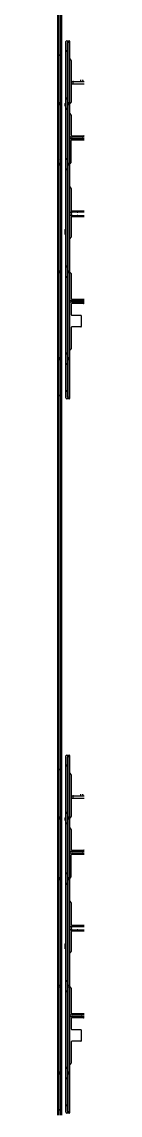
# Model space of a CAD drawing. Header units: millimetres. Extents: x 2525 to 103701, y 936 to 1054480.
# Drawn here: x 88990 to 103701, y 936 to 609425 of the extents above; entities that cross this region are included whole.
import ezdxf

# ---------------------------------------------------------------- set-up
doc = ezdxf.new("R2010")
doc.units = ezdxf.units.MM
doc.layers.add('L2_AMHS_Rail Center(7F bridge_Lower)', color=11, linetype='Continuous', lineweight=30)
doc.layers.add('L2_AMHS_Rail Center(P3L 7F Lower)', color=3, linetype='Continuous')

msp = doc.modelspace()

# ---------------------------------------------------------------- linework, layer by layer
at = {"layer": 'L2_AMHS_Rail Center(7F bridge_Lower)'}
for p, q in [((88990, 445192), (88990, 625126)), ((89640, 445192), (89640, 625126)), ((90540, 445192), (90540, 625126)), ((91190, 445192), (91190, 625126)), ((89122, 588254), (89508, 588640)), ((91058, 588254), (90672, 588640)), ((89122, 566976), (89508, 566590)), ((91058, 566976), (90672, 566590)), ((89122, 560798), (89508, 561184)), ((91058, 560798), (90672, 561184)), ((89122, 533289), (89508, 532903)), ((91058, 533289), (90672, 532903)), ((89122, 527112), (89508, 527497)), ((91058, 527112), (90672, 527497)), ((89122, 473418), (89508, 473032)), ((91058, 473418), (90672, 473032)), ((89122, 467240), (89508, 467626)), ((91058, 467240), (90672, 467626)), ((88990, 297141), (88990, 445192)), ((89640, 297141), (89640, 445192)), ((90540, 297141), (90540, 445192)), ((91190, 297141), (91190, 445192)), ((89122, 425029), (89508, 424644)), ((91058, 425029), (90672, 424644)), ((89122, 418850), (89508, 419235)), ((91058, 418850), (90672, 419235)), ((89122, 404146), (89508, 403761)), ((91058, 404146), (90672, 403761)), ((88990, 47592), (88990, 297141)), ((89640, 47592), (89640, 297141)), ((90540, 47592), (90540, 297141)), ((91190, 47592), (91190, 297141)), ((89122, 190654), (89508, 191040)), ((91058, 190654), (90672, 191040)), ((89122, 169376), (89508, 168990)), ((91058, 169376), (90672, 168990)), ((89122, 163198), (89508, 163584)), ((91058, 163198), (90672, 163584)), ((89122, 135689), (89508, 135303)), ((91058, 135689), (90672, 135303)), ((89122, 129512), (89508, 129897)), ((91058, 129512), (90672, 129897)), ((89122, 75818), (89508, 75432)), ((91058, 75818), (90672, 75432)), ((89122, 69640), (89508, 70026)), ((91058, 69640), (90672, 70026)), ((88990, 954), (88990, 47592)), ((89640, 954), (89640, 47592)), ((90540, 954), (90540, 47592)), ((91190, 936), (91190, 47592)), ((89122, 27429), (89508, 27044)), ((91058, 27429), (90672, 27044)), ((89122, 21250), (89508, 21635)), ((91058, 21250), (90672, 21635)), ((89122, 6546), (89508, 6161)), ((91058, 6546), (90672, 6161))]:
    msp.add_line(p, q, dxfattribs=at)
for centre, start, end in [((90090, 590539), 90, 180), ((90090, 590539), 0, 90), ((89440, 587935), 134.939812, 180), ((89190, 588958), 314.939812, 0), ((90990, 588958), 180, 225.060188), ((90740, 587935), 0, 45.060188), ((89440, 567294), 180, 225.060188), ((89190, 566271), 0, 45.060188), ((90990, 566271), 134.939812, 180), ((90740, 567294), 314.939812, 0), ((89440, 560479), 134.939812, 180), ((89190, 561502), 314.939812, 0), ((90090, 564683), 180, 270), ((90090, 563083), 90, 180), ((90090, 564683), 270, 0), ((90090, 563083), 0, 90), ((90990, 561502), 180, 225.060188), ((90740, 560479), 0, 45.060188), ((89440, 533608), 180, 225.060188), ((89190, 532585), 0, 45.060188), ((90090, 530996), 180, 270), ((90090, 529396), 90, 180), ((90090, 530996), 270, 0), ((90090, 529396), 0, 90), ((90990, 532585), 134.939812, 180), ((90740, 533608), 314.939812, 0), ((89440, 526793), 134.939812, 180), ((89190, 527816), 314.939812, 0), ((90990, 527816), 180, 225.060188), ((90740, 526793), 0, 45.060188), ((89440, 473736), 180, 225.060188), ((89190, 472713), 0, 45.060188), ((90090, 471125), 180, 270), ((90090, 469525), 90, 180), ((90090, 471125), 270, 0), ((90090, 469525), 0, 90), ((90990, 472713), 134.939812, 180), ((90740, 473736), 314.939812, 0), ((89440, 466921), 134.939812, 180), ((89190, 467944), 314.939812, 0), ((90990, 467944), 180, 225.060188), ((90740, 466921), 0, 45.060188), ((89440, 425348), 180, 225.060188), ((89190, 424325), 0, 45.060188), ((90090, 422737), 180, 270), ((90090, 421137), 90, 180), ((90090, 422737), 270, 0), ((90090, 421137), 0, 90), ((90990, 424325), 134.939812, 180), ((90740, 425348), 314.939812, 0), ((89440, 418531), 134.939812, 180), ((89190, 419554), 314.939812, 0), ((90990, 419554), 180, 225.060188), ((90740, 418531), 0, 45.060188), ((89440, 404465), 180, 225.060188), ((89190, 403442), 0, 45.060188), ((90090, 401779), 180, 359.817495), ((90990, 403442), 134.939812, 180), ((90740, 404465), 314.939812, 0), ((89440, 190335), 134.939812, 180), ((89190, 191358), 314.939812, 0), ((90090, 192939), 90, 180), ((90090, 192939), 0, 90), ((90990, 191358), 180, 225.060188), ((90740, 190335), 0, 45.060188), ((89440, 169694), 180, 225.060188), ((89190, 168671), 0, 45.060188), ((90090, 167083), 180, 270), ((90090, 165483), 90, 180), ((90090, 167083), 270, 0), ((90090, 165483), 0, 90), ((90990, 168671), 134.939812, 180), ((90740, 169694), 314.939812, 0), ((89440, 162879), 134.939812, 180), ((89190, 163902), 314.939812, 0), ((90990, 163902), 180, 225.060188), ((90740, 162879), 0, 45.060188), ((89440, 136008), 180, 225.060188), ((89190, 134985), 0, 45.060188), ((90990, 134985), 134.939812, 180), ((90740, 136008), 314.939812, 0), ((89440, 129193), 134.939812, 180), ((89190, 130216), 314.939812, 0), ((90090, 133396), 180, 270), ((90090, 131796), 90, 180), ((90090, 133396), 270, 0), ((90090, 131796), 0, 90), ((90990, 130216), 180, 225.060188), ((90740, 129193), 0, 45.060188), ((89440, 76136), 180, 225.060188), ((89190, 75113), 0, 45.060188), ((90090, 73525), 180, 270), ((90090, 73525), 270, 0), ((90990, 75113), 134.939812, 180), ((90740, 76136), 314.939812, 0), ((89440, 69321), 134.939812, 180), ((89190, 70344), 314.939812, 0), ((90090, 71925), 90, 180), ((90090, 71925), 0, 90), ((90990, 70344), 180, 225.060188), ((90740, 69321), 0, 45.060188), ((89440, 27748), 180, 225.060188), ((89190, 26725), 0, 45.060188), ((90090, 25137), 180, 270), ((90090, 25137), 270, 0), ((90990, 26725), 134.939812, 180), ((90740, 27748), 314.939812, 0), ((89440, 20931), 134.939812, 180), ((89190, 21954), 314.939812, 0), ((90090, 23537), 90, 180), ((90090, 23537), 0, 90), ((90990, 21954), 180, 225.060188), ((90740, 20931), 0, 45.060188), ((89440, 6865), 180, 225.060188), ((89190, 5842), 0, 45.060188), ((90990, 5842), 134.939812, 180), ((90740, 6865), 314.939812, 0), ((90090, 4179), 180, 359.817495)]:
    msp.add_arc(centre, 450, start, end, dxfattribs=at)
at = {"layer": 'L2_AMHS_Rail Center(P3L 7F Lower)'}
for p, q in [((93556, 400126), (93556, 598440)), ((94006, 598890), (95306, 598890)), ((95106, 597790), (95106, 400779)), ((95756, 400129), (95756, 598440)), ((93688, 592987), (94074, 593373)), ((95624, 592987), (95238, 593373)), ((96274, 588293), (95888, 588678)), ((96406, 587974), (96406, 564753)), ((96856, 576304), (103661, 576304)), ((96856, 575004), (103661, 575004)), ((97306, 575854), (97306, 575453)), ((101873, 576754), (101873, 577254)), ((102873, 576754), (102873, 577254)), ((93688, 566976), (94074, 566590)), ((95624, 566976), (95238, 566590)), ((92906, 563539), (92906, 562446)), ((93296, 564008), (93165, 563948)), ((93688, 560798), (94074, 561184)), ((95624, 560798), (95238, 561184)), ((96274, 564435), (95888, 564049)), ((96274, 557861), (95888, 558247)), ((96406, 557549), (96406, 546473)), ((96206, 545374), (103661, 545374)), ((96206, 544474), (103661, 544474)), ((96406, 531340), (96406, 543374)), ((96856, 546024), (103661, 546024)), ((96856, 543824), (103661, 543824)), ((93688, 533289), (94074, 532903)), ((95624, 533289), (95238, 532903)), ((96274, 531022), (95888, 530636)), ((93688, 527112), (94074, 527497)), ((95624, 527112), (95238, 527497)), ((96274, 517077), (95888, 517463)), ((96406, 516759), (96406, 504522)), ((96406, 500622), (96406, 489568)), ((96656, 502171), (96656, 502971)), ((92906, 493409), (92906, 491145)), ((93296, 493878), (93165, 493817)), ((96015, 489101), (96146, 489162)), ((96015, 489100), (96146, 489161)), ((93688, 473418), (94074, 473032)), ((95624, 473418), (95238, 473032)), ((96015, 469747), (96146, 469686)), ((96406, 469280), (96406, 455324)), ((93688, 467240), (94074, 467626)), ((95624, 467240), (95238, 467626)), ((103661, 454234), (96206, 454234)), ((103661, 453334), (96206, 453334)), ((96406, 452234), (96406, 446521)), ((103661, 454884), (96856, 454884)), ((103661, 452684), (96856, 452684)), ((101753, 446071), (96856, 446071)), ((102203, 440089), (102203, 445621)), ((96406, 439189), (96406, 427440)), ((101753, 439639), (96856, 439639)), ((96146, 427038), (96015, 426977)), ((93688, 425029), (94074, 424644)), ((95624, 425029), (95238, 424644)), ((93688, 418850), (94074, 419235)), ((95624, 418850), (95238, 419235)), ((93688, 404146), (94074, 403761)), ((95624, 404146), (95238, 403761)), ((95306, 399679), (94006, 399679)), ((93556, 2526), (93556, 200840)), ((94006, 201290), (95306, 201290)), ((95756, 2529), (95756, 200840)), ((93688, 195387), (94074, 195773)), ((95106, 200190), (95106, 3179)), ((95624, 195387), (95238, 195773)), ((96274, 190693), (95888, 191078)), ((96406, 190374), (96406, 167153)), ((96856, 178704), (103661, 178704)), ((96856, 177404), (103661, 177404)), ((97306, 178254), (97306, 177853)), ((101873, 179154), (101873, 179654)), ((102873, 179154), (102873, 179654)), ((92906, 165939), (92906, 164846)), ((93296, 166408), (93165, 166348)), ((93688, 169376), (94074, 168990)), ((95624, 169376), (95238, 168990)), ((96274, 166835), (95888, 166449)), ((93688, 163198), (94074, 163584)), ((95624, 163198), (95238, 163584)), ((96274, 160261), (95888, 160647)), ((96406, 159949), (96406, 148873)), ((96206, 147774), (103661, 147774)), ((96206, 146874), (103661, 146874)), ((96856, 148424), (103661, 148424)), ((96856, 146224), (103661, 146224)), ((96406, 133740), (96406, 145774)), ((93688, 135689), (94074, 135303)), ((95624, 135689), (95238, 135303)), ((93688, 129512), (94074, 129897)), ((95624, 129512), (95238, 129897)), ((96274, 133422), (95888, 133036)), ((96274, 119477), (95888, 119863)), ((96406, 119159), (96406, 106922)), ((96656, 104571), (96656, 105371)), ((96406, 103022), (96406, 91968)), ((92906, 95809), (92906, 93545)), ((93296, 96278), (93165, 96217)), ((96015, 91501), (96146, 91562)), ((93688, 75818), (94074, 75432)), ((95624, 75818), (95238, 75432)), ((93688, 69640), (94074, 70026)), ((95624, 69640), (95238, 70026)), ((96015, 72147), (96146, 72086)), ((96406, 71680), (96406, 57724)), ((103661, 56634), (96206, 56634)), ((103661, 55734), (96206, 55734)), ((103661, 57284), (96856, 57284)), ((103661, 55084), (96856, 55084)), ((96406, 54634), (96406, 48921)), ((101753, 48471), (96856, 48471)), ((102203, 42489), (102203, 48021)), ((96406, 41589), (96406, 29840)), ((101753, 42039), (96856, 42039)), ((93688, 27429), (94074, 27044)), ((95624, 27429), (95238, 27044)), ((96146, 29438), (96015, 29377)), ((93688, 21250), (94074, 21635)), ((95624, 21250), (95238, 21635)), ((93688, 6546), (94074, 6161)), ((95624, 6546), (95238, 6161)), ((95306, 2079), (94006, 2079))]:
    msp.add_line(p, q, dxfattribs=at)
at = {"layer": 'L2_AMHS_Rail Center(P3L 7F Lower)', "lineweight": 30}
for p, q in [((103383, 545892), (102997, 545505)), ((103383, 543955), (102997, 544342)), ((103661, 503421), (96206, 503421)), ((96206, 501721), (103661, 501721)), ((103661, 504071), (96856, 504071)), ((96856, 501071), (103661, 501071)), ((100564, 503939), (100177, 503552)), ((100564, 501202), (100177, 501589)), ((102915, 454752), (102529, 454365)), ((102915, 452815), (102529, 453202)), ((103383, 148292), (102997, 147905)), ((103383, 146355), (102997, 146742)), ((103661, 105821), (96206, 105821)), ((96206, 104121), (103661, 104121)), ((103661, 106471), (96856, 106471)), ((96856, 103471), (103661, 103471)), ((100564, 106339), (100177, 105952)), ((100564, 103602), (100177, 103989)), ((102915, 57152), (102529, 56765)), ((102915, 55215), (102529, 55602))]:
    msp.add_line(p, q, dxfattribs=at)
at = {"layer": 'L2_AMHS_Rail Center(P3L 7F Lower)'}
for points in [[(94206, 597790), (94206, 400776)], [(94206, 200190), (94206, 3176)]]:
    msp.add_lwpolyline(points, dxfattribs=at)
for centre, start, end in [((94006, 598440), 90, 180), ((94656, 597790), 90, 180), ((94656, 597790), 0, 90), ((95306, 598440), 0, 90), ((94006, 592669), 134.939812, 180), ((93756, 593691), 314.939812, 0), ((95556, 593691), 180, 225.060188), ((95306, 592669), 0, 45.060188), ((96206, 588997), 180, 225.060188), ((95956, 587974), 0, 45.060188), ((96856, 576754), 180, 270), ((96856, 574554), 90, 180), ((97756, 575854), 90, 180), ((97756, 575454), 180, 270), ((101423, 576754), 270, 0), ((103323, 576754), 180, 270), ((94006, 567294), 180, 225.060188), ((93756, 566271), 0, 45.060188), ((95556, 566271), 134.939812, 180), ((95306, 567294), 314.939812, 0), ((93356, 563540), 115, 180.088637), ((93106, 564416), 295, 0), ((94006, 560479), 134.939812, 180), ((93756, 561502), 314.939812, 0), ((94656, 564683), 180, 270), ((94656, 563083), 90, 180), ((94656, 564683), 270, 0), ((94656, 563083), 0, 90), ((95556, 561502), 180, 225.060188), ((95306, 560479), 0, 45.060188), ((96206, 563731), 134.939812, 180), ((95956, 564753), 314.939812, 0), ((96206, 558566), 180, 225.060188), ((95956, 557543), 0, 45.060188), ((96206, 545824), 180, 270), ((96206, 544024), 90, 180), ((96856, 546474), 180, 270), ((96856, 543374), 90, 180), ((97106, 544924), 90, 180), ((97106, 544924), 180, 270), ((94006, 533608), 180, 225.060188), ((93756, 532585), 0, 45.060188), ((94656, 530996), 180, 270), ((94656, 529396), 90, 180), ((94656, 530996), 270, 0), ((94656, 529396), 0, 90), ((95556, 532585), 134.939812, 180), ((95306, 533608), 314.939812, 0), ((96206, 530317), 134.939812, 180), ((95956, 531340), 314.939812, 0), ((94006, 526793), 134.939812, 180), ((93756, 527816), 314.939812, 0), ((95556, 527816), 180, 225.060188), ((95306, 526793), 0, 45.060188), ((96206, 517781), 180, 225.060188), ((95956, 516759), 0, 45.060188), ((96206, 503871), 180, 270), ((96206, 501271), 90, 180), ((96856, 504521), 180, 270), ((96856, 500621), 90, 180), ((97106, 502971), 90, 180), ((97106, 502171), 180, 270), ((93356, 493410), 115, 180.088637), ((93106, 494286), 295, 0), ((96206, 488693), 115, 180), ((96206, 488692), 115, 180), ((95956, 489569), 295, 0), ((94006, 473736), 180, 225.060188), ((93756, 472713), 0, 45.060188), ((94656, 471125), 180, 270), ((94656, 469525), 90, 180), ((94656, 471125), 270, 0), ((94656, 469525), 0, 90), ((95556, 472713), 134.939812, 180), ((95306, 473736), 314.939812, 0), ((96206, 470155), 180, 245), ((95956, 469279), 0, 65), ((94006, 466921), 134.939812, 180), ((93756, 467944), 314.939812, 0), ((95556, 467944), 180, 225.060188), ((95306, 466921), 0, 45.060188), ((96206, 454684), 180, 270), ((96206, 452884), 90, 180), ((96856, 455334), 180, 270), ((96856, 452234), 90, 180), ((97106, 453784), 90, 180), ((97106, 453784), 180, 270), ((96856, 446521), 180.000116, 270), ((101753, 445621), 0, 90), ((96856, 439189), 90, 180.000116), ((101753, 440089), 270, 0), ((96206, 426569), 115, 180), ((95956, 427446), 295, 0), ((94006, 425348), 180, 225.060188), ((93756, 424325), 0, 45.060188), ((94656, 422737), 180, 270), ((94656, 421137), 90, 180), ((94656, 422737), 270, 0), ((94656, 421137), 0, 90), ((95556, 424325), 134.939812, 180), ((95306, 425348), 314.939812, 0), ((94006, 418531), 134.939812, 180), ((93756, 419554), 314.939812, 0), ((95556, 419554), 180, 225.060188), ((95306, 418531), 0, 45.060188), ((94006, 404465), 180, 225.060188), ((93756, 403442), 0, 45.060188), ((95556, 403442), 134.939812, 180), ((95306, 404465), 314.939812, 0), ((94006, 400129), 180, 270), ((94656, 400779), 180, 359.999982), ((95306, 400129), 270, 0), ((94006, 200840), 90, 180), ((95306, 200840), 0, 90), ((94006, 195069), 134.939812, 180), ((93756, 196091), 314.939812, 0), ((94656, 200190), 90, 180), ((94656, 200190), 0, 90), ((95556, 196091), 180, 225.060188), ((95306, 195069), 0, 45.060188), ((96206, 191397), 180, 225.060188), ((95956, 190374), 0, 45.060188), ((96856, 179154), 180, 270), ((96856, 176954), 90, 180), ((97756, 178254), 90, 180), ((97756, 177854), 180, 270), ((101423, 179154), 270, 0), ((103323, 179154), 180, 270), ((93356, 165940), 115, 180.088637), ((93106, 166816), 295, 0), ((94006, 169694), 180, 225.060188), ((93756, 168671), 0, 45.060188), ((94656, 167083), 180, 270), ((94656, 165483), 90, 180), ((94656, 167083), 270, 0), ((94656, 165483), 0, 90), ((95556, 168671), 134.939812, 180), ((95306, 169694), 314.939812, 0), ((96206, 166131), 134.939812, 180), ((95956, 167153), 314.939812, 0), ((94006, 162879), 134.939812, 180), ((93756, 163902), 314.939812, 0), ((95556, 163902), 180, 225.060188), ((95306, 162879), 0, 45.060188), ((96206, 160966), 180, 225.060188), ((95956, 159943), 0, 45.060188), ((96206, 148224), 180, 270), ((96206, 146424), 90, 180), ((96856, 148874), 180, 270), ((96856, 145774), 90, 180), ((97106, 147324), 90, 180), ((97106, 147324), 180, 270), ((94006, 136008), 180, 225.060188), ((93756, 134985), 0, 45.060188), ((95556, 134985), 134.939812, 180), ((95306, 136008), 314.939812, 0), ((94006, 129193), 134.939812, 180), ((93756, 130216), 314.939812, 0), ((94656, 133396), 180, 270), ((94656, 131796), 90, 180), ((94656, 133396), 270, 0), ((94656, 131796), 0, 90), ((95556, 130216), 180, 225.060188), ((95306, 129193), 0, 45.060188), ((96206, 132717), 134.939812, 180), ((95956, 133740), 314.939812, 0), ((96206, 120181), 180, 225.060188), ((95956, 119159), 0, 45.060188), ((96206, 106271), 180, 270), ((96206, 103671), 90, 180), ((96856, 106921), 180, 270), ((96856, 103021), 90, 180), ((97106, 105371), 90, 180), ((97106, 104571), 180, 270), ((93356, 95810), 115, 180.088637), ((93106, 96686), 295, 0), ((96206, 91093), 115, 180), ((95956, 91970), 295, 0), ((94006, 76136), 180, 225.060188), ((93756, 75113), 0, 45.060188), ((94656, 73525), 180, 270), ((94656, 73525), 270, 0), ((95556, 75113), 134.939812, 180), ((95306, 76136), 314.939812, 0), ((94006, 69321), 134.939812, 180), ((93756, 70344), 314.939812, 0), ((94656, 71925), 90, 180), ((94656, 71925), 0, 90), ((95556, 70344), 180, 225.060188), ((95306, 69321), 0, 45.060188), ((96206, 72555), 180, 245), ((95956, 71679), 0, 65), ((96206, 57084), 180, 270), ((96206, 55284), 90, 180), ((96856, 57734), 180, 270), ((96856, 54634), 90, 180), ((97106, 56184), 90, 180), ((97106, 56184), 180, 270), ((96856, 48921), 180.000116, 270), ((101753, 48021), 0, 90), ((96856, 41589), 90, 180.000116), ((101753, 42489), 270, 0), ((94006, 27748), 180, 225.060188), ((93756, 26725), 0, 45.060188), ((94656, 25137), 180, 270), ((94656, 25137), 270, 0), ((95556, 26725), 134.939812, 180), ((95306, 27748), 314.939812, 0), ((96206, 28969), 115, 180), ((95956, 29846), 295, 0), ((94006, 20931), 134.939812, 180), ((93756, 21954), 314.939812, 0), ((94656, 23537), 90, 180), ((94656, 23537), 0, 90), ((95556, 21954), 180, 225.060188), ((95306, 20931), 0, 45.060188), ((94006, 6865), 180, 225.060188), ((93756, 5842), 0, 45.060188), ((95556, 5842), 134.939812, 180), ((95306, 6865), 314.939812, 0), ((94006, 2529), 180, 270), ((94656, 3179), 180, 359.999982), ((95306, 2529), 270, 0)]:
    msp.add_arc(centre, 450, start, end, dxfattribs=at)
at = {"layer": 'L2_AMHS_Rail Center(P3L 7F Lower)', "lineweight": 30}
for centre, start, end in [((102679, 545824), 270, 314.925734), ((102679, 544024), 45.074266, 90), ((103701, 545573), 90, 134.925734), ((103701, 544274), 225.074266, 270), ((99859, 503871), 270, 315), ((99859, 501271), 45, 90), ((100882, 503621), 90, 135), ((100882, 501521), 225, 270), ((102211, 454684), 270, 314.925734), ((102211, 452884), 45.074266, 90), ((103232, 454433), 90, 134.925734), ((103232, 453134), 225.074266, 270), ((102679, 148224), 270, 314.925734), ((102679, 146424), 45.074266, 90), ((103701, 147973), 90, 134.925734), ((103701, 146674), 225.074266, 270), ((99859, 106271), 270, 315), ((99859, 103671), 45, 90), ((100882, 106021), 90, 135), ((100882, 103921), 225, 270), ((102211, 57084), 270, 314.925734), ((102211, 55284), 45.074266, 90), ((103232, 56833), 90, 134.925734), ((103232, 55534), 225.074266, 270)]:
    msp.add_arc(centre, 450, start, end, dxfattribs=at)

doc.saveas('drawing.dxf')
